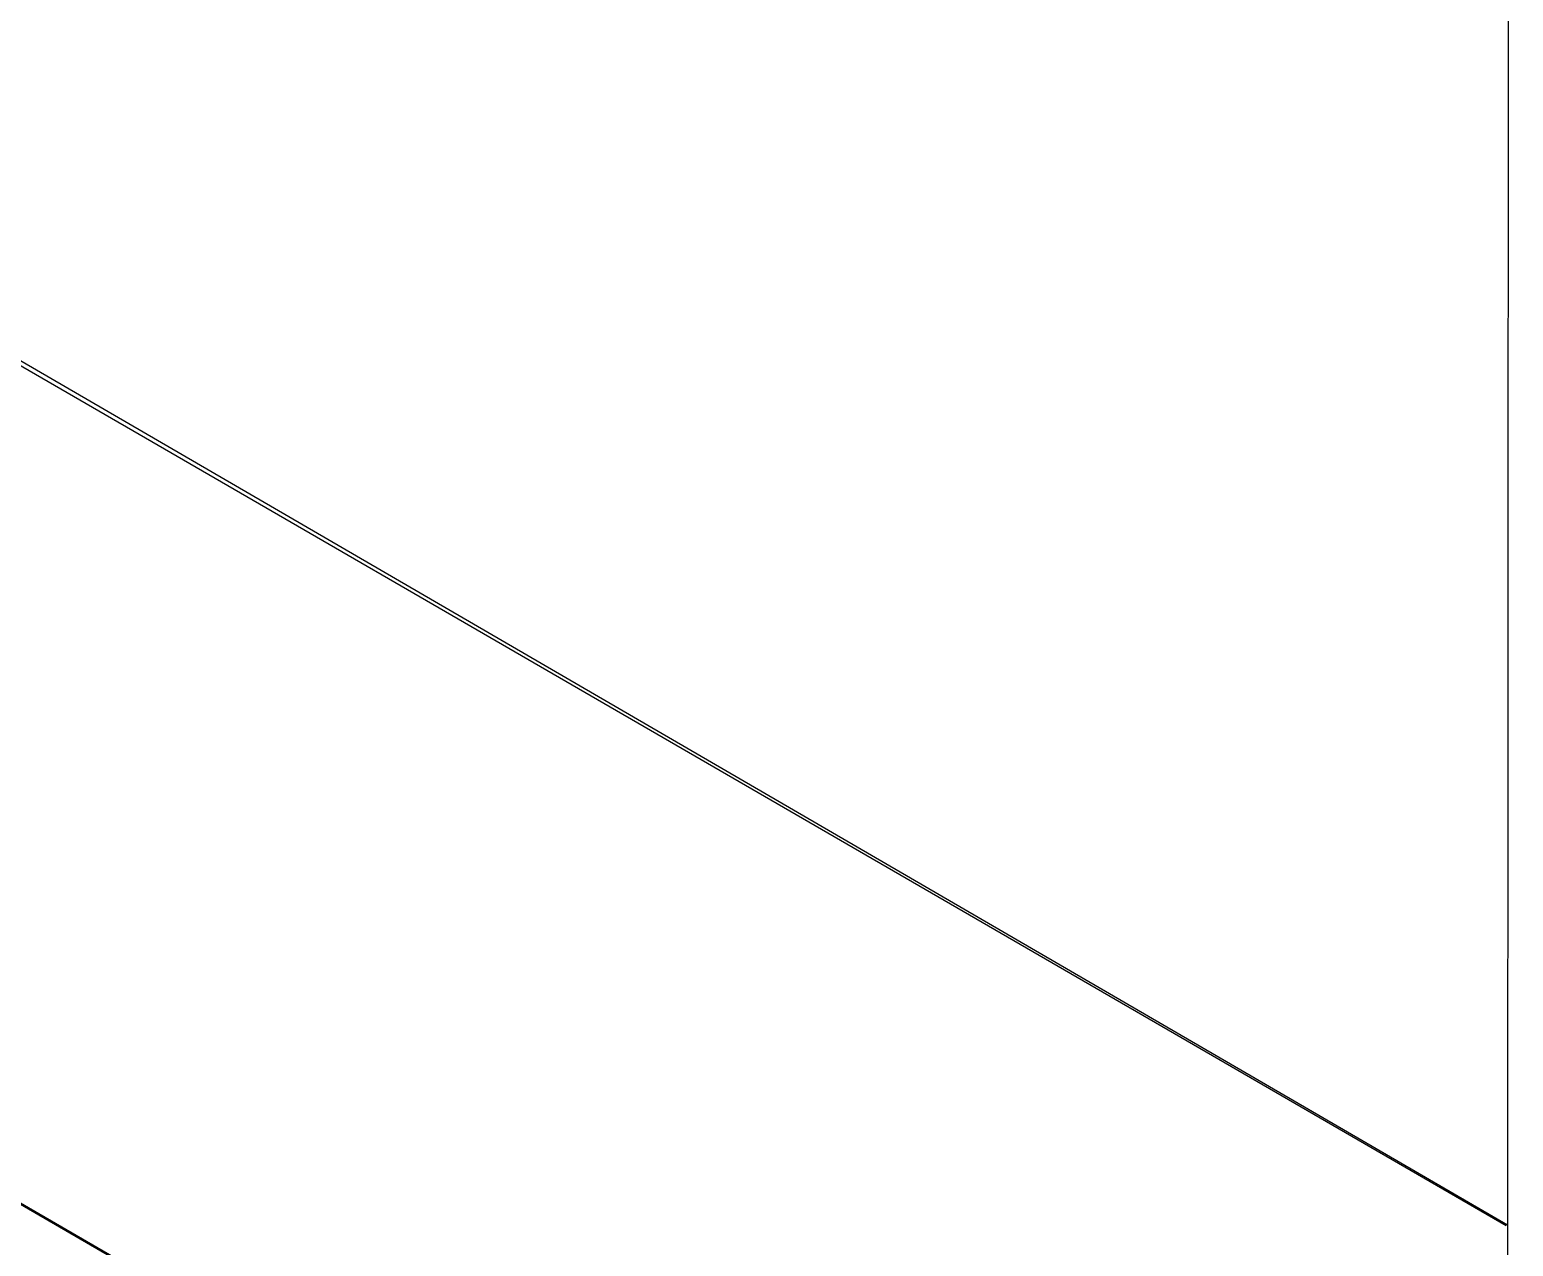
# Model space of a CAD drawing. Header units: inches. Extents: x -17.6 to 82.3, y -15.1 to 23.2.
# Drawn here: x 1.608 to 2.194, y 10.406 to 10.886 of the extents above; entities that cross this region are included whole.
import ezdxf

# ---------------------------------------------------------------- set-up
doc = ezdxf.new("R2010")
doc.units = ezdxf.units.IN
doc.header["$MEASUREMENT"] = 0
doc.layers.add('G-ANNO-TTLB', color=7, linetype='Continuous', lineweight=0)
doc.layers.add('TYVEK', color=7, linetype='Continuous', lineweight=0)

# ---------------------------------------------------------------- blocks, each defined once
blk = doc.blocks.new('Block_92')
at = {"layer": 'TYVEK', "color": 4, "lineweight": 25, "true_color": 0x00ffff}
for points in [[(2.19185, 10.63783)], [(2.43053, 9.94948)]]:
    blk.add_lwpolyline(points, dxfattribs=at)
blk = doc.blocks.new('Block_100')
at = {"layer": 'TYVEK', "color": 4, "lineweight": 25, "true_color": 0x00ffff}
for points in [[(2.19136, 10.63756)], [(2.43004, 10.49976)]]:
    blk.add_lwpolyline(points, dxfattribs=at)
blk = doc.blocks.new('Block_101')
at = {"layer": 'TYVEK', "color": 4, "lineweight": 25, "true_color": 0x00ffff}
for points in [[(2.19136, 10.63756)], [(2.19145, 10.09632)]]:
    blk.add_lwpolyline(points, dxfattribs=at)

msp = doc.modelspace()

# ---------------------------------------------------------------- hatches: boundary and pattern name
at = {"layer": 'G-ANNO-TTLB', "true_color": 0xff00ff, "transparency": 33554687}
h = msp.add_hatch(color=6, dxfattribs=at)
edge = h.paths.add_edge_path()
edge.add_spline(control_points=[(24.62525, -11.0625), (24.62525, -11.0625), (-16.0625, -11.0625), (-16.0625, -11.0625), (-16.0625, -11.0625), (-16.0625, 23.0625), (-16.0625, 23.0625), (-16.0625, 23.0625), (24.62525, 23.0625), (24.62525, 23.0625), (24.62525, 23.0625), (24.62525, -11.0625), (24.62525, -11.0625)], knot_values=[0, 0, 0, 0, 1, 1, 1, 2, 2, 2, 3, 3, 3, 4, 4, 4, 4], degree=3, periodic=0)
edge = h.paths.add_edge_path()
edge.add_spline(control_points=[(-15.9375, 22.9375), (-15.9375, 22.9375), (-15.9375, -10.9375), (-15.9375, -10.9375), (-15.9375, -10.9375), (24.50025, -10.9375), (24.50025, -10.9375), (24.50025, -10.9375), (24.50025, 22.9375), (24.50025, 22.9375), (24.50025, 22.9375), (-15.9375, 22.9375), (-15.9375, 22.9375)], knot_values=[0, 0, 0, 0, 1, 1, 1, 2, 2, 2, 3, 3, 3, 4, 4, 4, 4], degree=3, periodic=0)
edge.add_line((-15.9375, 22.9375), (-15.9375, 22.9375))

# ---------------------------------------------------------------- linework, layer by layer
at = {"layer": 'G-ANNO-TTLB'}
for points in [[(24.62525, -11.0625), (24.62525, -11.0625), (-16.0625, -11.0625), (-16.0625, -11.0625), (-16.0625, -11.0625), (-16.0625, 23.0625), (-16.0625, 23.0625), (-16.0625, 23.0625), (24.62525, 23.0625), (24.62525, 23.0625), (24.62525, 23.0625), (24.62525, -11.0625), (24.62525, -11.0625)], [(-15.9375, 22.9375), (-15.9375, 22.9375), (-15.9375, -10.9375), (-15.9375, -10.9375), (-15.9375, -10.9375), (24.50025, -10.9375), (24.50025, -10.9375), (24.50025, -10.9375), (24.50025, 22.9375), (24.50025, 22.9375), (24.50025, 22.9375), (-15.9375, 22.9375), (-15.9375, 22.9375)]]:
    msp.add_open_spline(points, degree=3, knots=[0, 0, 0, 0, 1, 1, 1, 2, 2, 2, 3, 3, 3, 4, 4, 4, 4], dxfattribs=at)
at = {"layer": 'TYVEK', "color": 191, "lineweight": 25, "true_color": 0xbf7fff}
msp.add_line((2.19185, 10.07686), (2.19367, 13.25359), dxfattribs=at)
at = {"layer": 'TYVEK', "color": 4, "lineweight": 25, "true_color": 0x00ffff}
for p, q in [((2.19185, 10.41404), (0.41432, 11.44661)), ((2.19136, 10.41377), (0.4237, 11.43647)), ((0.13044, 11.2775), (2.19136, 10.08174)), ((0.13093, 11.27777), (2.19185, 10.08201))]:
    msp.add_line(p, q, dxfattribs=at)
for points in [[(2.43053, 9.94182), (2.43053, 9.78216), (2.25717, 9.6898), (2.11894, 9.76969), (2.11894, 9.76969), (0.07776, 10.94951), (0.07776, 10.94951), (-0.0188, 11.00533), (-0.07828, 11.1084), (-0.07828, 11.21993), (-0.07828, 11.21993), (-0.07828, 11.39426), (-0.07828, 11.39426)], [(2.43053, 9.94182), (2.43053, 9.78216), (2.25766, 9.69007), (2.11943, 9.76997), (2.11943, 9.76997), (0.07825, 10.94979), (0.07825, 10.94979), (-0.01832, 11.0056), (-0.07779, 11.10867), (-0.07779, 11.22021), (-0.07779, 11.22021), (-0.07779, 11.39426), (-0.07779, 11.39426)]]:
    msp.add_open_spline(points, degree=3, knots=[0, 0, 0, 0, 1, 1, 1, 2, 2, 2, 3, 3, 3, 4, 4, 4, 4], dxfattribs=at)

# ---------------------------------------------------------------- block references
at = {"layer": 'TYVEK'}
for name in ['Block_100', 'Block_101', 'Block_92']:
    msp.add_blockref(name, (0, 0), dxfattribs=at)

doc.saveas('drawing.dxf')
